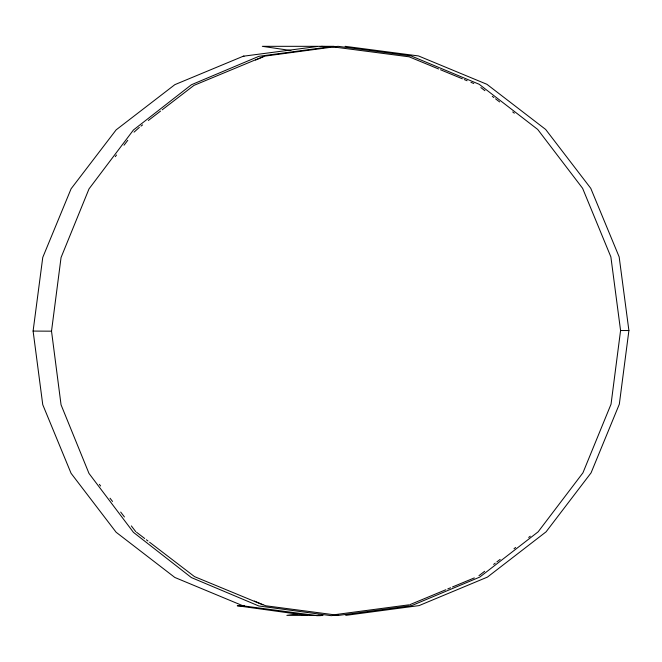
<?xml version="1.0" encoding="UTF-8"?>
<svg xmlns="http://www.w3.org/2000/svg" width="662" height="662" viewBox="0 0 662 662"><rect width="100%" height="100%" fill="white"/><g stroke="black" fill="none" stroke-linecap="round" stroke-linejoin="round"><path stroke-width="0.99" d="M338.373 614.725L331.24 615.677L258.842 605.987L191.376 577.57L133.443 532.356L88.989 473.429L61.053 404.805L51.52 331.166L61.053 257.526L89.006 188.902L133.459 129.967L191.401 84.753L258.867 56.32L331.265 46.621L336.362 47.308M255.59 60.06L265.04 56.096L338.067 46.323L411.119 55.931L479.205 84.281L537.701 129.438L582.61 188.314L610.877 256.906L620.575 330.528L611.043 404.184L582.924 472.842L538.148 531.818L479.751 577.098L411.723 605.598L338.696 615.379L265.652 605.763L254.299 601.038M345.092 46.323L418.475 55.939L486.884 84.281L545.645 129.438L590.761 188.314L619.16 256.906L628.9 330.537L619.326 404.184L591.075 472.842L546.092 531.818L487.431 577.098L419.087 605.598L345.73 615.379M320.582 615.627L316.585 615.586L243.211 605.896L174.834 577.463L116.123 532.248L71.074 473.313L42.757 404.689L33.1 331.05L42.765 257.41L71.091 188.786L116.148 129.86L174.859 84.645L243.235 56.229L317.321 46.497M115.279 156.654L116.529 155.024M124.026 145.226L127.774 140.327M134.03 132.16L139.351 127.394M140.981 126.136L142.611 124.886M148.321 120.492L160.543 111.092M162.173 109.834L193.966 85.39L262.342 56.982M478.949 575.683L484.65 571.298M493.62 564.396L495.25 563.147M496.881 561.889L500.141 559.382M513.993 548.724L515.632 547.474M528.673 537.445L530.303 536.187M409.761 604.72L445.849 589.726M447.744 588.94L450.59 587.757M452.494 586.962L474.331 577.893M297.974 613.773L286.861 615.379L322.882 615.379M320.234 46.605L322.27 46.323M318.621 615.321L316.585 615.586L322.725 615.511M317.297 615.552L319.332 615.279M336.362 614.468L408.744 604.853M243.235 56.229L244.03 56.179M334.103 46.323L262.317 46.323L290.932 50.527M628.9 330.537L620.575 330.528M244.477 605.763L237.261 605.763L306.903 615.379M335.733 47.234L409.149 56.816L438.616 68.98M440.511 69.767L462.374 78.795M464.277 79.581L467.132 80.756M470.93 82.328L473.785 83.503M262.946 604.886L194.512 576.627L149.604 542.244M480.852 87.574L484.932 90.694M492.28 96.321L493.918 97.571M495.548 98.82L499.628 101.948M512.694 111.952L514.324 113.202M136.546 532.248L144.705 538.496M146.343 539.745L147.974 540.995M99.366 484.344L100.616 485.974M110.024 498.205L112.532 501.465M120.683 512.057L124.439 516.948M131.341 525.918L135.727 531.619M320.698 46.464A282.848 279.952 89.7 0 1 324.802 46.464M51.52 331.166A912.418 0.67 0 0 1 33.1 331.05"/></g></svg>
